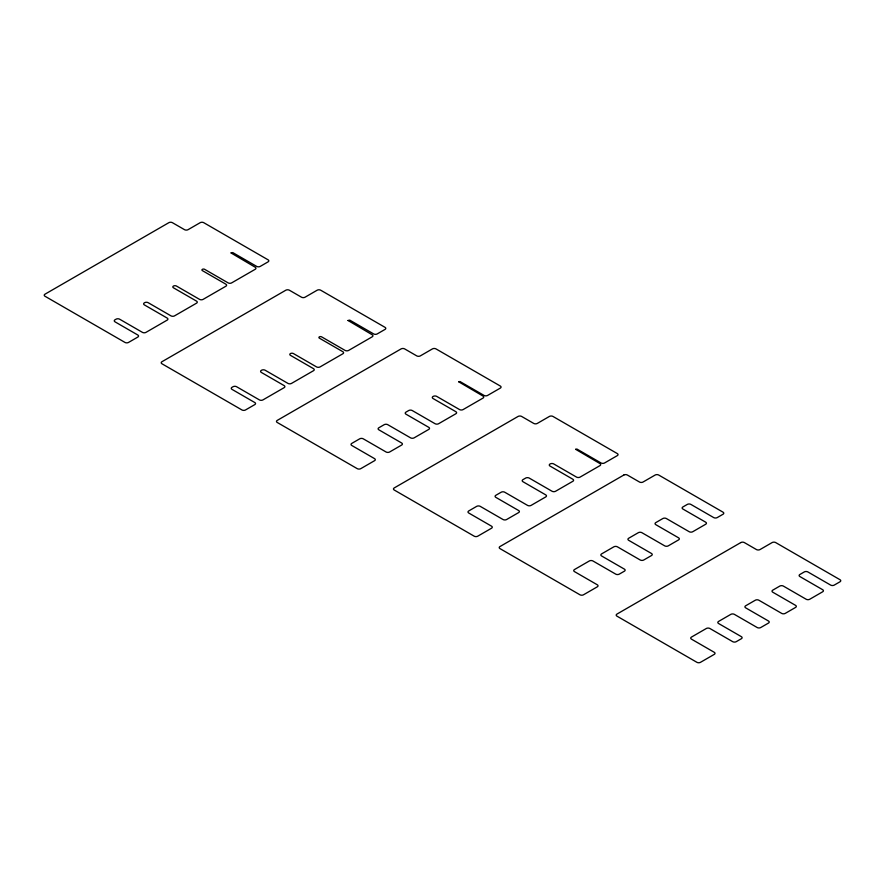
<?xml version="1.0" encoding="UTF-8"?>
<svg xmlns="http://www.w3.org/2000/svg" width="885" height="885" viewBox="0 0 885 885"><rect width="100%" height="100%" fill="white"/><g stroke="black" fill="none" stroke-linecap="round" stroke-linejoin="round"><path stroke-width="1.33" d="M231.062 252.966L255.223 267.237A2.511 1.449 0 0 1 255.223 269.283L231.671 282.879A2.511 1.449 0 0 1 228.12 282.879L204.645 269.328A1.593 0.918 0 0 0 202.399 269.328A1.593 0.918 0 0 0 202.399 270.633L225.874 284.185A2.511 1.449 0 0 1 225.874 286.231L203.107 299.373A2.511 1.449 0 0 1 199.556 299.373L176.48 286.054A2.146 1.239 0 0 0 173.449 286.054A2.146 1.239 0 0 0 173.449 287.802L196.525 301.121A2.511 1.449 0 0 1 196.525 303.179L174.544 315.868A2.511 1.449 0 0 1 170.993 315.868L148.171 302.692A2.511 1.449 0 0 0 144.764 302.615A7.445 4.303 0 0 0 144.366 302.847A2.511 1.449 0 0 0 144.366 304.894L167.177 318.069A2.511 1.449 0 0 1 167.177 320.116L145.981 332.362A2.511 1.449 0 0 1 142.43 332.362L119.608 319.186A2.511 1.449 0 0 0 116.057 319.186L115.017 319.784A2.511 1.449 0 0 0 115.017 321.841L137.828 335.017A2.511 1.449 0 0 1 137.828 337.063L128.535 342.429A2.511 1.449 0 0 1 124.984 342.429L44.98 296.243A2.511 1.449 0 0 1 44.98 294.185L168.847 222.677A2.511 1.449 0 0 1 172.398 222.677L184.523 229.669A2.511 1.449 0 0 0 188.074 229.669L200.187 222.677A2.511 1.449 0 0 1 203.738 222.677L268.066 259.814A2.511 1.449 0 0 1 268.066 261.871L260.234 266.396A2.511 1.449 0 0 1 256.683 266.396L232.766 252.579L231.096 252.878M348.037 320.503L372.198 334.773A2.511 1.449 0 0 1 372.198 336.82L348.646 350.416A2.511 1.449 0 0 1 345.095 350.416L321.62 336.864A1.593 0.918 0 0 0 319.374 336.864A1.593 0.918 0 0 0 319.374 338.159L342.849 351.71A2.511 1.449 0 0 1 342.849 353.768L320.082 366.91A2.511 1.449 0 0 1 316.531 366.91L293.455 353.58A2.146 1.239 0 0 0 290.424 353.58A2.146 1.239 0 0 0 290.424 355.327L313.5 368.658A2.511 1.449 0 0 1 313.5 370.704L291.519 383.404A2.511 1.449 0 0 1 287.968 383.404L265.146 370.229A2.511 1.449 0 0 0 261.739 370.151A7.445 4.303 0 0 0 261.341 370.373A2.511 1.449 0 0 0 261.341 372.43L284.151 385.606A2.511 1.449 0 0 1 284.151 387.652L262.956 399.898A2.511 1.449 0 0 1 259.405 399.898L236.583 386.723A2.511 1.449 0 0 0 233.032 386.723L231.992 387.32A2.511 1.449 0 0 0 231.992 389.367L254.803 402.542A2.511 1.449 0 0 1 254.803 404.6L245.51 409.965A2.511 1.449 0 0 1 241.959 409.965L161.955 363.779A2.511 1.449 0 0 1 161.955 361.722L285.822 290.214A2.511 1.449 0 0 1 289.373 290.214L301.497 297.205A2.511 1.449 0 0 0 305.048 297.205L317.162 290.214A2.511 1.449 0 0 1 320.713 290.214L385.041 327.35A2.511 1.449 0 0 1 385.041 329.408L377.209 333.922A2.511 1.449 0 0 1 373.658 333.922L349.741 320.116L348.037 320.503M458.707 381.8L482.978 396.049A2.511 1.449 0 0 1 482.978 398.106L463.109 409.578A2.511 1.449 0 0 1 459.558 409.578L436.736 396.403A2.511 1.449 0 0 0 433.329 396.325A4.978 2.876 0 0 0 433.053 396.469A2.511 1.449 0 0 0 433.053 398.527L455.875 411.702A2.511 1.449 0 0 1 455.875 413.749L438.617 423.716A2.511 1.449 0 0 1 435.066 423.716L412.244 410.54A2.511 1.449 0 0 0 408.693 410.54L405.961 412.122A2.511 1.449 0 0 0 405.961 414.169L428.771 427.344A2.511 1.449 0 0 1 428.771 429.402L414.125 437.854A2.511 1.449 0 0 1 410.574 437.854L387.752 424.678A2.511 1.449 0 0 0 384.201 424.678L378.857 427.765A2.511 1.449 0 0 0 378.857 429.822L401.668 442.998A2.511 1.449 0 0 1 401.668 445.044L389.632 451.992A2.511 1.449 0 0 1 386.081 451.992L363.259 438.816A2.511 1.449 0 0 0 359.708 438.816L351.754 443.418A2.511 1.449 0 0 0 351.754 445.465L374.565 458.64A2.511 1.449 0 0 1 374.565 460.687L360.781 468.652A2.511 1.449 0 0 1 357.23 468.652L277.226 422.466A2.511 1.449 0 0 1 277.226 420.408L401.104 348.9A2.511 1.449 0 0 1 404.644 348.9L416.769 355.892A2.511 1.449 0 0 0 420.32 355.892L432.433 348.9A2.511 1.449 0 0 1 435.984 348.9L500.324 386.037A2.511 1.449 0 0 1 500.324 388.095L487.602 395.429A2.511 1.449 0 0 1 484.051 395.429L459.99 381.546L458.729 381.734M575.681 449.337L599.953 463.585A2.511 1.449 0 0 1 599.953 465.632L580.084 477.103A2.511 1.449 0 0 1 576.533 477.103L553.711 463.928A2.511 1.449 0 0 0 550.304 463.862A4.978 2.876 0 0 0 550.027 464.005A2.511 1.449 0 0 0 550.027 466.063L572.849 479.239A2.511 1.449 0 0 1 572.849 481.285L555.592 491.252A2.511 1.449 0 0 1 552.041 491.252L529.219 478.077A2.511 1.449 0 0 0 525.668 478.077L522.935 479.659A2.511 1.449 0 0 0 522.935 481.705L545.746 494.881A2.511 1.449 0 0 1 545.746 496.927L531.1 505.39A2.511 1.449 0 0 1 527.548 505.39L504.727 492.215A2.511 1.449 0 0 0 501.175 492.215L495.832 495.301A2.511 1.449 0 0 0 495.832 497.359L518.643 510.523A2.511 1.449 0 0 1 518.643 512.581L506.607 519.528A2.511 1.449 0 0 1 503.056 519.528L480.234 506.353A2.511 1.449 0 0 0 476.683 506.353L468.729 510.955A2.511 1.449 0 0 0 468.729 513.001L491.54 526.177A2.511 1.449 0 0 1 491.54 528.223L477.756 536.188A2.511 1.449 0 0 1 474.205 536.188L394.201 490.002A2.511 1.449 0 0 1 394.201 487.945L518.079 416.437A2.511 1.449 0 0 1 521.619 416.437L533.744 423.428A2.511 1.449 0 0 0 537.295 423.428L549.408 416.437A2.511 1.449 0 0 1 552.959 416.437L617.299 453.574A2.511 1.449 0 0 1 617.299 455.631L604.577 462.966A2.511 1.449 0 0 1 601.026 462.966L576.965 449.071L575.681 449.303M623.825 475.035L499.959 546.554A2.511 1.449 0 0 0 499.959 548.6L579.952 594.786A2.511 1.449 0 0 0 583.503 594.786L597.298 586.832A2.511 1.449 0 0 0 597.298 584.786L574.476 571.61A2.511 1.449 0 0 1 574.476 569.553L589.355 560.957A2.511 1.449 0 0 1 592.906 560.957L615.728 574.133A2.511 1.449 0 0 0 619.279 574.133L624.401 571.179A2.511 1.449 0 0 0 624.401 569.132L601.579 555.957A2.511 1.449 0 0 1 601.579 553.91L613.847 546.819A2.511 1.449 0 0 1 617.398 546.819L640.22 559.995A2.511 1.449 0 0 0 643.771 559.995L651.504 555.537A2.511 1.449 0 0 0 651.504 553.49L628.682 540.315A2.511 1.449 0 0 1 628.682 538.257L638.339 532.681A2.511 1.449 0 0 1 641.89 532.681L664.712 545.857A2.511 1.449 0 0 0 668.264 545.857L678.607 539.883A2.511 1.449 0 0 0 678.607 537.837L655.785 524.661A2.511 1.449 0 0 1 655.785 522.615L662.832 518.544A2.511 1.449 0 0 1 666.383 518.544L689.205 531.719A2.511 1.449 0 0 0 692.756 531.719L705.699 524.241A2.511 1.449 0 0 0 705.699 522.194L682.888 509.019A2.511 1.449 0 0 1 682.888 506.961L687.324 504.406A2.511 1.449 0 0 1 690.875 504.406L713.697 517.581A2.511 1.449 0 0 0 717.248 517.581L723.045 514.229A2.511 1.449 0 0 0 723.045 512.183L658.706 475.035A2.511 1.449 0 0 0 655.154 475.035L643.041 482.026A2.511 1.449 0 0 1 639.49 482.026L627.376 475.035A2.511 1.449 0 0 0 623.825 475.035M740.8 542.571L616.933 614.09A2.511 1.449 0 0 0 616.933 616.137L696.926 662.323A2.511 1.449 0 0 0 700.478 662.323L714.272 654.369A2.511 1.449 0 0 0 714.272 652.311L691.45 639.136A2.511 1.449 0 0 1 691.45 637.089L706.33 628.494A2.511 1.449 0 0 1 709.881 628.494L732.703 641.669A2.511 1.449 0 0 0 736.254 641.669L741.376 638.716A2.511 1.449 0 0 0 741.376 636.669L718.554 623.494A2.511 1.449 0 0 1 718.554 621.447L730.822 614.356A2.511 1.449 0 0 1 734.373 614.356L757.195 627.531A2.511 1.449 0 0 0 760.746 627.531L768.479 623.073A2.511 1.449 0 0 0 768.479 621.016L745.657 607.84A2.511 1.449 0 0 1 745.657 605.794L755.314 600.218A2.511 1.449 0 0 1 758.865 600.218L781.687 613.394A2.511 1.449 0 0 0 785.238 613.394L795.582 607.42A2.511 1.449 0 0 0 795.582 605.373L772.76 592.198A2.511 1.449 0 0 1 772.76 590.151L779.807 586.08A2.511 1.449 0 0 1 783.358 586.08L806.18 599.256A2.511 1.449 0 0 0 809.731 599.256L822.674 591.777A2.511 1.449 0 0 0 822.674 589.72L799.863 576.544A2.511 1.449 0 0 1 799.863 574.498L804.299 571.931A2.511 1.449 0 0 1 807.85 571.931L830.672 585.107A2.511 1.449 0 0 0 834.223 585.107L840.02 581.766A2.511 1.449 0 0 0 840.02 579.719L775.68 542.571A2.511 1.449 0 0 0 772.129 542.571L760.016 549.563A2.511 1.449 0 0 1 756.465 549.563L744.351 542.571A2.511 1.449 0 0 0 740.8 542.571"/></g></svg>
